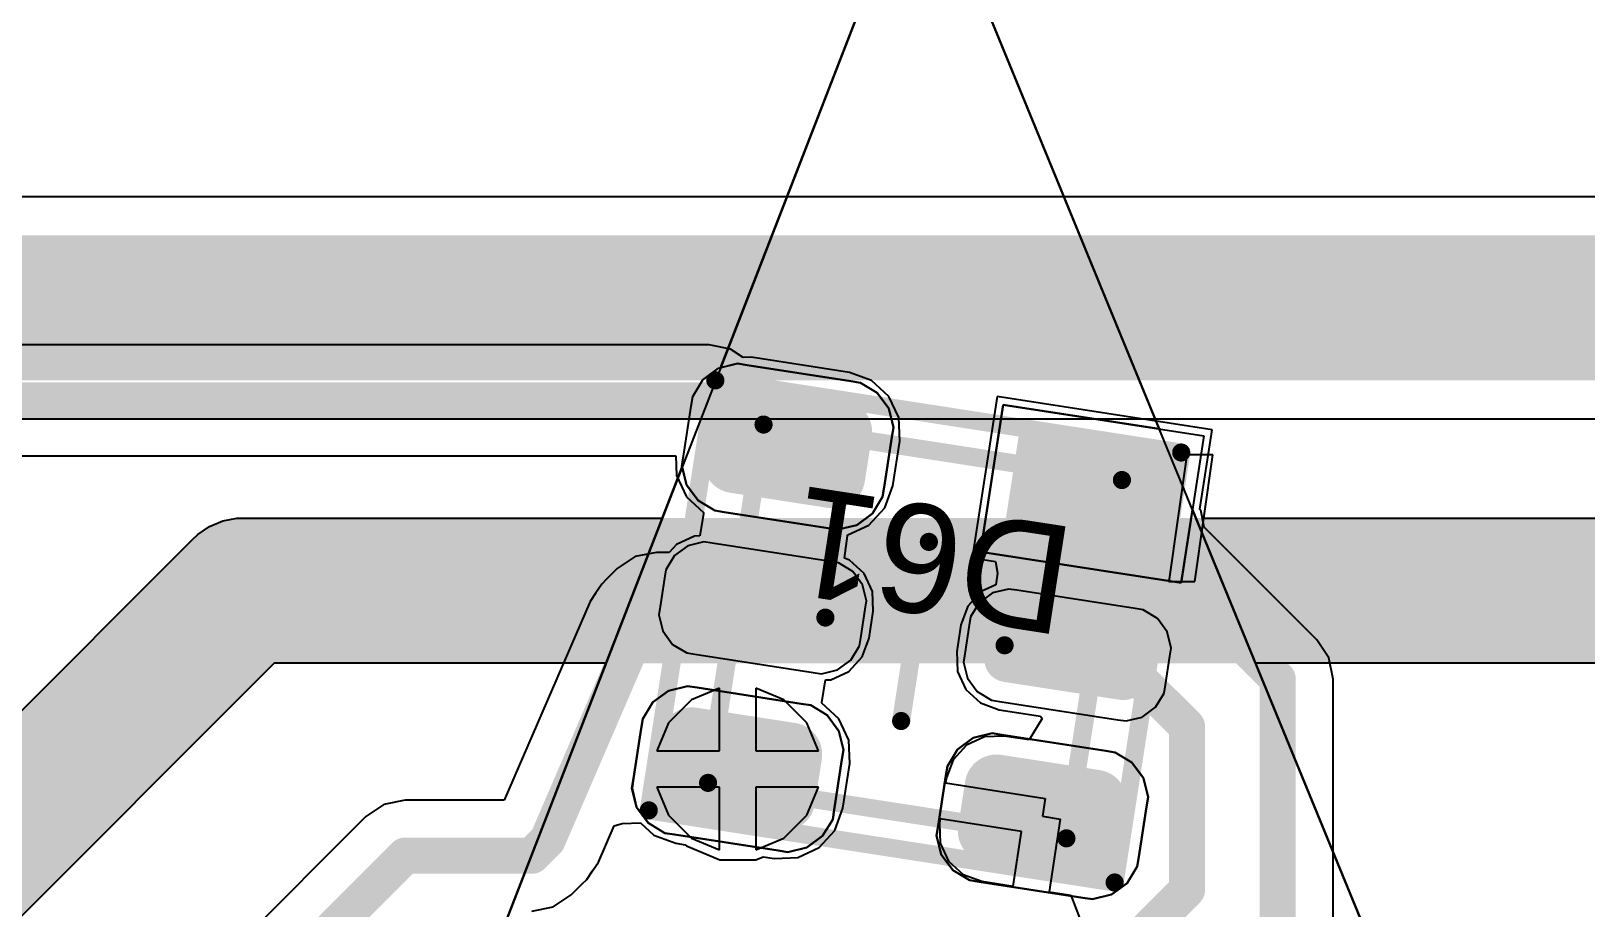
# Model space of a CAD drawing. Header units: inches. Extents: x -5 to 179, y -47 to 8.
# Drawn here: x 118.83 to 127.4, y -10 to -5.16 of the extents above; entities that cross this region are included whole.
import ezdxf

# ---------------------------------------------------------------- set-up
doc = ezdxf.new("R2010")
doc.units = ezdxf.units.IN
for name, color, linetype in [('Bottom Layer', 5, 'Continuous'), ('Mechanical 1', 6, 'Continuous'), ('Top 3D Body', 56, 'Continuous'), ('Top Courtyard', 56, 'Continuous'), ('Top Layer', 1, 'Continuous'), ('Top Overlay', 2, 'Continuous'), ('Top Paste', 8, 'Continuous'), ('Top Solder', 216, 'Continuous'), ('Via Holes', 16, 'Continuous')]:
    doc.layers.add(name, color=color, linetype=linetype)
doc.styles.add('Arial', font='', dxfattribs={"height": 0.2})
doc.styles.get('Arial').set_extended_font_data('Arial')

# ---------------------------------------------------------------- blocks, each defined once
blk = doc.blocks.new('APA_RGB_LED_2020_1035')
at = {"layer": 'Top Layer'}
h = blk.add_hatch(color=1, dxfattribs=at)
edge = h.paths.add_edge_path()
edge.add_arc((-1.125, 1.025), 0.125, 90, 180)
edge.add_line((-1.25, 1.025), (-1.25, 0.775))
edge.add_arc((-1.125, 0.775), 0.125, 180, 270)
edge.add_line((-1.125, 0.65), (-0.575, 0.65))
edge.add_arc((-0.575, 0.775), 0.125, 270, 360)
edge.add_line((-0.45, 0.775), (-0.45, 1.025))
edge.add_arc((-0.575, 1.025), 0.125, 0, 90)
edge.add_line((-0.575, 1.15), (-1.125, 1.15))
h = blk.add_hatch(color=1, dxfattribs=at)
edge = h.paths.add_edge_path()
edge.add_arc((0.575, 1.025), 0.125, 90, 180)
edge.add_line((0.45, 1.025), (0.45, 0.775))
edge.add_arc((0.575, 0.775), 0.125, 180, 270)
edge.add_line((0.575, 0.65), (1.125, 0.65))
edge.add_arc((1.125, 0.775), 0.125, 270, 360)
edge.add_line((1.25, 0.775), (1.25, 1.025))
edge.add_arc((1.125, 1.025), 0.125, 0, 90)
edge.add_line((1.125, 1.15), (0.575, 1.15))
h = blk.add_hatch(color=1, dxfattribs=at)
edge = h.paths.add_edge_path()
edge.add_arc((-1.175, 0.075), 0.075, 90, 180)
edge.add_line((-1.25, 0.075), (-1.25, -0.075))
edge.add_arc((-1.175, -0.075), 0.075, 180, 270)
edge.add_line((-1.175, -0.15), (-0.525, -0.15))
edge.add_arc((-0.525, -0.075), 0.075, 270, 360)
edge.add_line((-0.45, -0.075), (-0.45, 0.075))
edge.add_arc((-0.525, 0.075), 0.075, 0, 90)
edge.add_line((-0.525, 0.15), (-1.175, 0.15))
h = blk.add_hatch(color=1, dxfattribs=at)
edge = h.paths.add_edge_path()
edge.add_arc((0.525, 0.075), 0.075, 90, 180)
edge.add_line((0.45, 0.075), (0.45, -0.075))
edge.add_arc((0.525, -0.075), 0.075, 180, 270)
edge.add_line((0.525, -0.15), (1.175, -0.15))
edge.add_arc((1.175, -0.075), 0.075, 270, 360)
edge.add_line((1.25, -0.075), (1.25, 0.075))
edge.add_arc((1.175, 0.075), 0.075, 0, 90)
edge.add_line((1.175, 0.15), (0.525, 0.15))
blk.add_hatch(color=1, dxfattribs=at).paths.add_polyline_path([(-1.25, -0.65), (-0.45, -0.65), (-0.45, -1.15), (-1.25, -1.15)])
h = blk.add_hatch(color=1, dxfattribs=at)
edge = h.paths.add_edge_path()
edge.add_arc((0.575, -0.775), 0.125, 90, 180)
edge.add_line((0.45, -0.775), (0.45, -1.025))
edge.add_arc((0.575, -1.025), 0.125, 180, 270)
edge.add_line((0.575, -1.15), (1.125, -1.15))
edge.add_arc((1.125, -1.025), 0.125, 270, 360)
edge.add_line((1.25, -1.025), (1.25, -0.775))
edge.add_arc((1.125, -0.775), 0.125, 0, 90)
edge.add_line((1.125, -0.65), (0.575, -0.65))
at = {"layer": 'Top Paste'}
h = blk.add_hatch(color=8, dxfattribs=at)
edge = h.paths.add_edge_path()
edge.add_arc((-1.125, 1.025), 0.125, 90, 180)
edge.add_line((-1.25, 1.025), (-1.25, 0.775))
edge.add_arc((-1.125, 0.775), 0.125, 180, 270)
edge.add_line((-1.125, 0.65), (-0.575, 0.65))
edge.add_arc((-0.575, 0.775), 0.125, 270, 360)
edge.add_line((-0.45, 0.775), (-0.45, 1.025))
edge.add_arc((-0.575, 1.025), 0.125, 0, 90)
edge.add_line((-0.575, 1.15), (-1.125, 1.15))
h = blk.add_hatch(color=8, dxfattribs=at)
edge = h.paths.add_edge_path()
edge.add_arc((0.575, 1.025), 0.125, 90, 180)
edge.add_line((0.45, 1.025), (0.45, 0.775))
edge.add_arc((0.575, 0.775), 0.125, 180, 270)
edge.add_line((0.575, 0.65), (1.125, 0.65))
edge.add_arc((1.125, 0.775), 0.125, 270, 360)
edge.add_line((1.25, 0.775), (1.25, 1.025))
edge.add_arc((1.125, 1.025), 0.125, 0, 90)
edge.add_line((1.125, 1.15), (0.575, 1.15))
h = blk.add_hatch(color=8, dxfattribs=at)
edge = h.paths.add_edge_path()
edge.add_arc((-1.175, 0.075), 0.075, 90, 180)
edge.add_line((-1.25, 0.075), (-1.25, -0.075))
edge.add_arc((-1.175, -0.075), 0.075, 180, 270)
edge.add_line((-1.175, -0.15), (-0.525, -0.15))
edge.add_arc((-0.525, -0.075), 0.075, 270, 360)
edge.add_line((-0.45, -0.075), (-0.45, 0.075))
edge.add_arc((-0.525, 0.075), 0.075, 0, 90)
edge.add_line((-0.525, 0.15), (-1.175, 0.15))
h = blk.add_hatch(color=8, dxfattribs=at)
edge = h.paths.add_edge_path()
edge.add_arc((0.525, 0.075), 0.075, 90, 180)
edge.add_line((0.45, 0.075), (0.45, -0.075))
edge.add_arc((0.525, -0.075), 0.075, 180, 270)
edge.add_line((0.525, -0.15), (1.175, -0.15))
edge.add_arc((1.175, -0.075), 0.075, 270, 360)
edge.add_line((1.25, -0.075), (1.25, 0.075))
edge.add_arc((1.175, 0.075), 0.075, 0, 90)
edge.add_line((1.175, 0.15), (0.525, 0.15))
blk.add_hatch(color=8, dxfattribs=at).paths.add_polyline_path([(-1.25, -0.65), (-0.45, -0.65), (-0.45, -1.15), (-1.25, -1.15)])
h = blk.add_hatch(color=8, dxfattribs=at)
edge = h.paths.add_edge_path()
edge.add_arc((0.575, -0.775), 0.125, 90, 180)
edge.add_line((0.45, -0.775), (0.45, -1.025))
edge.add_arc((0.575, -1.025), 0.125, 180, 270)
edge.add_line((0.575, -1.15), (1.125, -1.15))
edge.add_arc((1.125, -1.025), 0.125, 270, 360)
edge.add_line((1.25, -1.025), (1.25, -0.775))
edge.add_arc((1.125, -0.775), 0.125, 0, 90)
edge.add_line((1.125, -0.65), (0.575, -0.65))
at = {"layer": 'Top Solder'}
h = blk.add_hatch(color=216, dxfattribs=at)
edge = h.paths.add_edge_path()
edge.add_arc((-1.125, 1.025), 0.175, 90, 180)
edge.add_line((-1.3, 1.025), (-1.3, 0.775))
edge.add_arc((-1.125, 0.775), 0.175, 180, 270)
edge.add_line((-1.125, 0.6), (-0.575, 0.6))
edge.add_arc((-0.575, 0.775), 0.175, 270, 360)
edge.add_line((-0.4, 0.775), (-0.4, 1.025))
edge.add_arc((-0.575, 1.025), 0.175, 0, 90)
edge.add_line((-0.575, 1.2), (-1.125, 1.2))
h = blk.add_hatch(color=216, dxfattribs=at)
edge = h.paths.add_edge_path()
edge.add_arc((0.575, 1.025), 0.175, 90, 180)
edge.add_line((0.4, 1.025), (0.4, 0.775))
edge.add_arc((0.575, 0.775), 0.175, 180, 270)
edge.add_line((0.575, 0.6), (1.125, 0.6))
edge.add_arc((1.125, 0.775), 0.175, 270, 360)
edge.add_line((1.3, 0.775), (1.3, 1.025))
edge.add_arc((1.125, 1.025), 0.175, 0, 90)
edge.add_line((1.125, 1.2), (0.575, 1.2))
h = blk.add_hatch(color=216, dxfattribs=at)
edge = h.paths.add_edge_path()
edge.add_arc((-1.175, 0.075), 0.125, 90, 180)
edge.add_line((-1.3, 0.075), (-1.3, -0.075))
edge.add_arc((-1.175, -0.075), 0.125, 180, 270)
edge.add_line((-1.175, -0.2), (-0.525, -0.2))
edge.add_arc((-0.525, -0.075), 0.125, 270, 360)
edge.add_line((-0.4, -0.075), (-0.4, 0.075))
edge.add_arc((-0.525, 0.075), 0.125, 0, 90)
edge.add_line((-0.525, 0.2), (-1.175, 0.2))
h = blk.add_hatch(color=216, dxfattribs=at)
edge = h.paths.add_edge_path()
edge.add_arc((0.525, 0.075), 0.125, 90, 180)
edge.add_line((0.4, 0.075), (0.4, -0.075))
edge.add_arc((0.525, -0.075), 0.125, 180, 270)
edge.add_line((0.525, -0.2), (1.175, -0.2))
edge.add_arc((1.175, -0.075), 0.125, 270, 360)
edge.add_line((1.3, -0.075), (1.3, 0.075))
edge.add_arc((1.175, 0.075), 0.125, 0, 90)
edge.add_line((1.175, 0.2), (0.525, 0.2))
blk.add_hatch(color=216, dxfattribs=at).paths.add_polyline_path([(-1.3, -0.6), (-0.4, -0.6), (-0.4, -1.2), (-1.3, -1.2)])
h = blk.add_hatch(color=216, dxfattribs=at)
edge = h.paths.add_edge_path()
edge.add_arc((0.575, -0.775), 0.175, 90, 180)
edge.add_line((0.4, -0.775), (0.4, -1.025))
edge.add_arc((0.575, -1.025), 0.175, 180, 270)
edge.add_line((0.575, -1.2), (1.125, -1.2))
edge.add_arc((1.125, -1.025), 0.175, 270, 360)
edge.add_line((1.3, -1.025), (1.3, -0.775))
edge.add_arc((1.125, -0.775), 0.175, 0, 90)
edge.add_line((1.125, -0.6), (0.575, -0.6))
at = {"layer": 'Top 3D Body'}
for points in [[(1, 1, 0.1, 0.1, 0), (-1, 1, 0.1, 0.1, 0)], [(-1, 1, 0.1, 0.1, 0), (-1, -1, 0.1, 0.1, 0)], [(1, 1, 0.1, 0.1, 0), (1, -1, 0.1, 0.1, 0)], [(1, -1, 0.1, 0.1, 0), (-1, -1, 0.1, 0.1, 0)]]:
    blk.add_lwpolyline(points, format="xyseb", dxfattribs=at)
for points in [[(-1.025, 1, 0.05, 0.05, 1), (-0.975, 1, 0.05, 0.05, 1)], [(-1.025, 1, 0.05, 0.05, 1), (-0.975, 1, 0.05, 0.05, 1)], [(0.975, 1, 0.05, 0.05, 1), (1.025, 1, 0.05, 0.05, 1)], [(0.975, 1, 0.05, 0.05, 1), (1.025, 1, 0.05, 0.05, 1)], [(-1.025, -1, 0.05, 0.05, 1), (-0.975, -1, 0.05, 0.05, 1)], [(-1.025, -1, 0.05, 0.05, 1), (-0.975, -1, 0.05, 0.05, 1)], [(0.975, -1, 0.05, 0.05, 1), (1.025, -1, 0.05, 0.05, 1)], [(0.975, -1, 0.05, 0.05, 1), (1.025, -1, 0.05, 0.05, 1)]]:
    blk.add_lwpolyline(points, format="xyseb", close=True, dxfattribs=at)
at = {"layer": 'Top Courtyard'}
for points in [[(-1.3, 1.2, 0.1, 0.1, 0), (-1.3, -1.2, 0.1, 0.1, 0)], [(1.3, 1.2, 0.1, 0.1, 0), (-1.3, 1.2, 0.1, 0.1, 0)], [(1.3, 1.2, 0.1, 0.1, 0), (1.3, -1.2, 0.1, 0.1, 0)], [(0, 0.5, 0.1, 0.1, 0), (0, -0.5, 0.1, 0.1, 0)], [(0.5, 0, 0.1, 0.1, 0), (-0.5, 0, 0.1, 0.1, 0)], [(1.3, -1.2, 0.1, 0.1, 0), (-1.3, -1.2, 0.1, 0.1, 0)]]:
    blk.add_lwpolyline(points, format="xyseb", dxfattribs=at)
for points in [[(-1.325, 1.2, 0.05, 0.05, 1), (-1.275, 1.2, 0.05, 0.05, 1)], [(-1.325, 1.2, 0.05, 0.05, 1), (-1.275, 1.2, 0.05, 0.05, 1)], [(1.275, 1.2, 0.05, 0.05, 1), (1.325, 1.2, 0.05, 0.05, 1)], [(1.275, 1.2, 0.05, 0.05, 1), (1.325, 1.2, 0.05, 0.05, 1)], [(-0.025, 0.5, 0.05, 0.05, 1), (0.025, 0.5, 0.05, 0.05, 1)], [(-0.525, 0, 0.05, 0.05, 1), (-0.475, 0, 0.05, 0.05, 1)], [(0.475, 0, 0.05, 0.05, 1), (0.525, 0, 0.05, 0.05, 1)], [(-0.025, -0.5, 0.05, 0.05, 1), (0.025, -0.5, 0.05, 0.05, 1)], [(-1.325, -1.2, 0.05, 0.05, 1), (-1.275, -1.2, 0.05, 0.05, 1)], [(-1.325, -1.2, 0.05, 0.05, 1), (-1.275, -1.2, 0.05, 0.05, 1)], [(1.275, -1.2, 0.05, 0.05, 1), (1.325, -1.2, 0.05, 0.05, 1)], [(1.275, -1.2, 0.05, 0.05, 1), (1.325, -1.2, 0.05, 0.05, 1)]]:
    blk.add_lwpolyline(points, format="xyseb", close=True, dxfattribs=at)
at = {"layer": 'Top Overlay'}
for p, q in [((-1.2929, 1.2689), (-1.1937, 1.31)), ((-1.1937, 1.31), (-1.14, 1.31)), ((-1.14, 1.31), (-1.14, 1.31)), ((-1.14, 1.31), (-0.56, 1.31)), ((-0.56, 1.31), (-0.5063, 1.31)), ((-0.5063, 1.31), (-0.4071, 1.2689)), ((0.4071, 1.2689), (0.5063, 1.31)), ((0.5063, 1.31), (0.56, 1.31)), ((0.56, 1.31), (0.56, 1.31)), ((0.56, 1.31), (1.14, 1.31)), ((1.14, 1.31), (1.1937, 1.31)), ((1.1937, 1.31), (1.2929, 1.2689)), ((-1.3689, 1.1929), (-1.2929, 1.2689)), ((-0.4071, 1.2689), (-0.3311, 1.1929)), ((0.3311, 1.1929), (0.4071, 1.2689)), ((1.2929, 1.2689), (1.3689, 1.1929)), ((-1.41, 1.0937), (-1.3689, 1.1929)), ((-0.3311, 1.1929), (-0.29, 1.0937)), ((0.29, 1.0937), (0.3311, 1.1929)), ((1.3689, 1.1929), (1.41, 1.0937)), ((-1.41, 1.04), (-1.41, 1.0937)), ((-1.41, 0.76), (-1.41, 1.04)), ((-0.29, 1.0937), (-0.29, 1.04)), ((-0.29, 1.04), (-0.29, 1.04)), ((-0.29, 1.04), (-0.29, 0.76)), ((0.29, 1.04), (0.29, 1.0937)), ((0.29, 0.76), (0.29, 1.04)), ((1.41, 1.0937), (1.41, 1.04)), ((1.41, 1.04), (1.41, 1.04)), ((1.41, 1.04), (1.41, 0.76)), ((-1.41, 0.76), (-1.41, 0.76)), ((-1.41, 0.7063), (-1.41, 0.76)), ((-1.3689, 0.6071), (-1.41, 0.7063)), ((-0.29, 0.7063), (-0.3311, 0.6071)), ((-0.29, 0.76), (-0.29, 0.7063)), ((0.29, 0.76), (0.29, 0.76)), ((0.29, 0.7063), (0.29, 0.76)), ((0.3311, 0.6071), (0.29, 0.7063)), ((1.41, 0.7063), (1.3689, 0.6071)), ((1.41, 0.76), (1.41, 0.7063)), ((-1.2929, 0.5311), (-1.3689, 0.6071)), ((-0.3311, 0.6071), (-0.4071, 0.5311)), ((0.4071, 0.5311), (0.3311, 0.6071)), ((1.3689, 0.6071), (1.2929, 0.5311)), ((-1.1937, 0.49), (-1.2929, 0.5311)), ((-0.4071, 0.5311), (-0.5063, 0.49)), ((0.5063, 0.49), (0.4071, 0.5311)), ((1.2929, 0.5311), (1.1937, 0.49)), ((-1.14, 0.49), (-1.1937, 0.49)), ((-0.56, 0.49), (-1.14, 0.49)), ((-0.5063, 0.49), (-0.56, 0.49)), ((-0.56, 0.49), (-0.56, 0.49)), ((0.56, 0.49), (0.5063, 0.49)), ((1.14, 0.49), (0.56, 0.49)), ((1.1937, 0.49), (1.14, 0.49)), ((1.14, 0.49), (1.14, 0.49)), ((-1.3103, 0.275), (-1.375, 0.2103)), ((-1.2258, 0.31), (-1.3103, 0.275)), ((-1.18, 0.31), (-1.2258, 0.31)), ((-0.52, 0.31), (-1.18, 0.31)), ((-0.4742, 0.31), (-0.52, 0.31)), ((-0.52, 0.31), (-0.52, 0.31)), ((-0.3897, 0.275), (-0.4742, 0.31)), ((-0.325, 0.2103), (-0.3897, 0.275)), ((0.3897, 0.275), (0.325, 0.2103)), ((0.4743, 0.31), (0.3897, 0.275)), ((0.52, 0.31), (0.4743, 0.31)), ((1.18, 0.31), (0.52, 0.31)), ((1.2258, 0.31), (1.18, 0.31)), ((1.18, 0.31), (1.18, 0.31)), ((1.3103, 0.275), (1.2258, 0.31)), ((1.375, 0.2103), (1.3103, 0.275)), ((-1.375, 0.2103), (-1.41, 0.1258)), ((-0.29, 0.1258), (-0.325, 0.2103)), ((0.325, 0.2103), (0.29, 0.1258)), ((1.41, 0.1258), (1.375, 0.2103)), ((-1.41, 0.1258), (-1.41, 0.08)), ((-0.29, 0.08), (-0.29, 0.1258)), ((0.29, 0.1258), (0.29, 0.08)), ((1.41, 0.08), (1.41, 0.1258)), ((-1.41, 0.08), (-1.41, -0.08)), ((-1.41, 0.08), (-1.41, 0.08)), ((-0.29, -0.08), (-0.29, 0.08)), ((0.29, 0.08), (0.29, -0.08)), ((0.29, 0.08), (0.29, 0.08)), ((1.41, -0.08), (1.41, 0.08)), ((-1.41, -0.08), (-1.41, -0.1257)), ((-0.29, -0.1257), (-0.29, -0.08)), ((-0.29, -0.08), (-0.29, -0.08)), ((0.29, -0.08), (0.29, -0.1257)), ((1.41, -0.1257), (1.41, -0.08)), ((1.41, -0.08), (1.41, -0.08)), ((-1.41, -0.1257), (-1.375, -0.2103)), ((-0.325, -0.2103), (-0.29, -0.1257)), ((0.29, -0.1257), (0.325, -0.2103)), ((1.375, -0.2103), (1.41, -0.1257)), ((-1.375, -0.2103), (-1.3103, -0.275)), ((-0.3897, -0.275), (-0.325, -0.2103)), ((0.325, -0.2103), (0.3897, -0.275)), ((1.3103, -0.275), (1.375, -0.2103)), ((-1.3103, -0.275), (-1.2258, -0.31)), ((-1.2258, -0.31), (-1.18, -0.31)), ((-1.18, -0.31), (-1.18, -0.31)), ((-1.18, -0.31), (-0.52, -0.31)), ((-0.52, -0.31), (-0.4743, -0.31)), ((-0.4743, -0.31), (-0.3897, -0.275)), ((0.3897, -0.275), (0.4743, -0.31)), ((0.4743, -0.31), (0.52, -0.31)), ((0.52, -0.31), (0.52, -0.31)), ((0.52, -0.31), (1.18, -0.31)), ((1.18, -0.31), (1.2258, -0.31)), ((1.2258, -0.31), (1.3103, -0.275)), ((-1.41, -1.31), (-1.41, -0.49)), ((-1.41, -0.49), (-0.29, -0.49)), ((-0.29, -0.49), (-0.29, -1.31)), ((0.4071, -0.5311), (0.5063, -0.49)), ((0.5063, -0.49), (0.56, -0.49)), ((0.56, -0.49), (0.56, -0.49)), ((0.56, -0.49), (1.14, -0.49)), ((1.14, -0.49), (1.1937, -0.49)), ((1.1937, -0.49), (1.2929, -0.5311)), ((0.3311, -0.6071), (0.4071, -0.5311)), ((1.2929, -0.5311), (1.3689, -0.6071)), ((0.29, -0.7063), (0.3311, -0.6071)), ((1.3689, -0.6071), (1.41, -0.7063)), ((0.29, -0.76), (0.29, -0.7063)), ((0.29, -1.04), (0.29, -0.76)), ((1.41, -0.7063), (1.41, -0.76)), ((1.41, -0.76), (1.41, -0.76)), ((1.41, -0.76), (1.41, -1.04)), ((0.29, -1.04), (0.29, -1.04)), ((0.29, -1.0937), (0.29, -1.04)), ((0.3311, -1.1929), (0.29, -1.0937)), ((1.41, -1.0937), (1.3689, -1.1929)), ((1.41, -1.04), (1.41, -1.0937)), ((0.4071, -1.2689), (0.3311, -1.1929)), ((1.3689, -1.1929), (1.2929, -1.2689)), ((0.5063, -1.31), (0.4071, -1.2689)), ((1.2929, -1.2689), (1.1937, -1.31)), ((-0.29, -1.31), (-1.41, -1.31)), ((0.56, -1.31), (0.5063, -1.31)), ((1.14, -1.31), (0.56, -1.31)), ((1.1937, -1.31), (1.14, -1.31)), ((1.14, -1.31), (1.14, -1.31))]:
    blk.add_line(p, q, dxfattribs=at)
at = {"layer": 'Top Courtyard', "style": 'Arial'}
blk.add_text('D61', height=0.6, dxfattribs=at).set_placement((-0.8, -0.7))

msp = doc.modelspace()

# ---------------------------------------------------------------- hatches: boundary and pattern name
at = {"layer": 'Bottom Layer'}
h = msp.add_hatch(color=5, dxfattribs=at)
edge = h.paths.add_edge_path()
edge.add_arc((122.7223, -9.2344), 0.3, 0, 360)
at = {"layer": 'Top Layer'}
h = msp.add_hatch(color=1, dxfattribs=at)
edge = h.paths.add_edge_path()
edge.add_arc((122.7223, -9.2344), 0.3, 0, 360)
at = {"layer": 'Via Holes'}
h = msp.add_hatch(color=7, dxfattribs=at)
edge = h.paths.add_edge_path()
edge.add_arc((122.7223, -9.2344), 0.15, 0, 360)

# ---------------------------------------------------------------- linework, layer by layer
at = {"layer": 'Bottom Layer'}
for p, q in [((129.89, -6.0782), (118.205, -6.0782)), ((118.205, -7.3018), (129.6366, -7.3018)), ((122.6223, -8.7887), (122.4674, -8.8529)), ((122.6223, -9.1344), (122.6223, -8.7887)), ((122.9772, -8.8529), (122.8223, -8.7887)), ((122.8223, -8.7887), (122.8223, -9.1344)), ((122.4674, -8.8529), (122.3408, -8.9795)), ((123.1038, -8.9795), (122.9772, -8.8529)), ((122.3408, -8.9795), (122.2767, -9.1344)), ((123.168, -9.1344), (123.1038, -8.9795)), ((122.2767, -9.1344), (122.6223, -9.1344)), ((122.8223, -9.1344), (123.168, -9.1344)), ((122.6223, -9.3344), (122.2767, -9.3344)), ((122.2767, -9.3344), (122.3408, -9.4893)), ((122.6223, -9.68), (122.6223, -9.3344)), ((123.168, -9.3344), (122.8223, -9.3344)), ((122.8223, -9.3344), (122.8223, -9.68)), ((123.1038, -9.4893), (123.168, -9.3344)), ((122.3408, -9.4893), (122.4674, -9.6159)), ((122.9772, -9.6159), (123.1038, -9.4893)), ((122.4674, -9.6159), (122.6223, -9.68)), ((122.8223, -9.68), (122.9772, -9.6159))]:
    msp.add_line(p, q, dxfattribs=at)
msp.add_lwpolyline([(117.605, -6.69, 0.8, 0.8, 0), (129.89, -6.69, 0.8, 0.8, 0)], format="xyseb", dxfattribs=at)
at = {"layer": 'Mechanical 1'}
for points in [[(111.25, -17, 0.8, 0.8, 0), (120, -8.25, 0.8, 0.8, 0)], [(120, -8.25, 0.8, 0.8, 0), (160.95, -8.25, 0.8, 0.8, 0)]]:
    msp.add_lwpolyline(points, format="xyseb", dxfattribs=at)
msp.add_lwpolyline([(119.8, -8.25, 0.4, 0.4, 1), (120.2, -8.25, 0.4, 0.4, 1)], format="xyseb", close=True, dxfattribs=at)
msp.add_lwpolyline([(119.8, -8.25, 0.4, 0.4, 1), (120.2, -8.25, 0.4, 0.4, 1)], format="xyseb", close=True, dxfattribs=at)
at = {"layer": 'Top Layer'}
for p, q in [((122.5651, -6.8941), (118.4, -6.8941)), ((122.6821, -6.9174), (122.5651, -6.8941)), ((122.5651, -6.8941), (122.5651, -6.8941)), ((122.7524, -6.9643), (122.6821, -6.9174)), ((122.7957, -6.9625), (122.7524, -6.9643)), ((123.3393, -7.0466), (122.7957, -6.9625)), ((123.4607, -7.091), (123.3393, -7.0466)), ((123.556, -7.1784), (123.4607, -7.091)), ((123.6105, -7.2956), (123.556, -7.1784)), ((124.1536, -7.1791), (124.0159, -8.0685)), ((125.3395, -7.3627), (124.1536, -7.1791)), ((123.616, -7.4248), (123.6105, -7.2956)), ((125.2717, -7.8005), (125.3395, -7.3627)), ((123.5778, -7.6719), (123.616, -7.4248)), ((118.5267, -7.5059), (122.3802, -7.5059)), ((122.3802, -7.5059), (122.3849, -7.6155)), ((122.3849, -7.6155), (122.4394, -7.7327)), ((123.5335, -7.7933), (123.5778, -7.6719)), ((122.4394, -7.7327), (122.5339, -7.8195)), ((123.446, -7.8886), (123.5335, -7.7933)), ((125.2759, -7.8068), (125.2717, -7.8005)), ((122.534, -7.8237), (122.5131, -7.9475)), ((122.5339, -7.8195), (122.534, -7.8237)), ((123.3297, -7.9427), (123.446, -7.8886)), ((125.2944, -7.8998), (125.2759, -7.8068)), ((122.4839, -7.9487), (122.3847, -7.9949)), ((122.5131, -7.9475), (122.4839, -7.9487)), ((123.3109, -8.071), (123.3283, -7.9467)), ((123.3283, -7.9467), (123.3297, -7.9427)), ((125.9163, -8.5217), (125.2944, -7.8998)), ((122.2744, -8.0391), (122.1573, -8.0624)), ((122.3441, -8.0391), (122.2744, -8.0391)), ((122.2744, -8.0391), (122.2744, -8.0391)), ((122.3847, -7.9949), (122.3441, -8.0391)), ((122.0581, -8.1287), (121.9995, -8.1873)), ((122.1573, -8.0624), (122.0581, -8.1287)), ((123.3383, -8.081), (123.3109, -8.071)), ((123.4189, -8.155), (123.3383, -8.081)), ((124.0159, -8.0685), (124.1444, -8.0884)), ((124.1444, -8.0884), (124.1548, -8.1528)), ((121.9724, -8.2143), (121.9405, -8.2621)), ((121.9995, -8.1873), (121.9724, -8.2143)), ((121.9995, -8.1873), (121.9995, -8.1873)), ((123.4651, -8.2542), (123.4189, -8.155)), ((124.1459, -8.2172), (124.0647, -8.2549)), ((124.1548, -8.1528), (124.1459, -8.2172)), ((121.9078, -8.3095), (121.4349, -9.4059)), ((121.9405, -8.2621), (121.9078, -8.3095)), ((123.4697, -8.3635), (123.4651, -8.2542)), ((124.0647, -8.2549), (123.9907, -8.3355)), ((123.4468, -8.5117), (123.4697, -8.3635)), ((123.9907, -8.3355), (123.9532, -8.4383)), ((123.9532, -8.4383), (123.9303, -8.5865)), ((123.4093, -8.6145), (123.4468, -8.5117)), ((125.9826, -8.6209), (125.9163, -8.5217)), ((125.9163, -8.5217), (125.9163, -8.5217)), ((123.3353, -8.6951), (123.4093, -8.6145)), ((123.9303, -8.5865), (123.9349, -8.6958)), ((126.0059, -8.738), (125.9826, -8.6209)), ((123.186, -8.8662), (123.2069, -8.7425)), ((123.2069, -8.7425), (123.2361, -8.7412)), ((123.2361, -8.7412), (123.3353, -8.6951)), ((123.9349, -8.6958), (123.9811, -8.795)), ((126.0059, -10.1), (126.0059, -8.738)), ((126.0059, -8.738), (126.0059, -8.738)), ((123.9811, -8.795), (124.0617, -8.869)), ((123.1861, -8.8705), (123.186, -8.8662)), ((123.2806, -8.9572), (123.1861, -8.8705)), ((124.0617, -8.869), (124.1645, -8.9065)), ((124.1645, -8.9065), (124.3921, -8.9418)), ((123.3351, -9.0744), (123.2806, -8.9572)), ((124.4018, -8.9556), (124.3288, -9.0728)), ((124.3921, -8.9418), (124.4018, -8.9556)), ((123.3407, -9.2036), (123.3351, -9.0744)), ((124.0833, -9.0564), (123.9841, -9.1026)), ((124.1926, -9.0518), (124.0833, -9.0564)), ((124.3288, -9.0728), (124.1926, -9.0518)), ((123.9841, -9.1026), (123.9101, -9.1832)), ((123.3024, -9.4507), (123.3407, -9.2036)), ((123.9101, -9.1832), (123.8726, -9.2859)), ((123.8726, -9.2859), (123.8688, -9.3106)), ((123.8688, -9.3106), (124.4176, -9.3956)), ((120.7711, -9.4292), (120.6719, -9.4955)), ((120.8882, -9.4059), (120.7711, -9.4292)), ((121.4349, -9.4059), (120.8882, -9.4059)), ((120.8882, -9.4059), (120.8882, -9.4059)), ((124.4176, -9.3956), (124.4023, -9.4944)), ((120.6719, -9.4955), (112.1483, -18.0191)), ((123.2581, -9.5721), (123.3024, -9.4507)), ((123.8382, -9.5083), (123.8343, -9.533)), ((124.2882, -9.578), (123.8382, -9.5083)), ((124.4023, -9.4944), (124.5011, -9.5097)), ((124.5011, -9.5097), (124.4391, -9.9104)), ((121.9539, -9.7473), (122.0404, -9.5468)), ((122.0404, -9.5468), (122.0858, -9.5339)), ((122.0858, -9.5339), (122.1854, -9.5312)), ((122.1854, -9.5312), (122.2593, -9.599)), ((122.2593, -9.599), (122.3807, -9.6433)), ((123.1707, -9.6674), (123.2581, -9.5721)), ((123.8343, -9.533), (123.839, -9.6423)), ((124.2415, -9.8798), (124.2882, -9.578)), ((122.3807, -9.6433), (122.4321, -9.6512)), ((122.4321, -9.6512), (122.4391, -9.6582)), ((122.4391, -9.6582), (122.6229, -9.7344)), ((123.0534, -9.7219), (123.1707, -9.6674)), ((123.839, -9.6423), (123.8852, -9.7415)), ((121.9213, -9.7946), (121.9539, -9.7473)), ((122.6229, -9.7344), (122.8218, -9.7344)), ((122.8218, -9.7344), (122.8618, -9.7178)), ((122.8618, -9.7178), (122.9243, -9.7274)), ((122.9243, -9.7274), (123.0534, -9.7219)), ((123.8852, -9.7415), (123.9658, -9.8155)), ((121.8623, -9.8695), (121.8894, -9.8425)), ((121.8894, -9.8425), (121.9213, -9.7946)), ((123.9658, -9.8155), (124.0685, -9.853)), ((124.0685, -9.853), (124.2415, -9.8798)), ((121.7045, -9.9944), (121.8037, -9.9281)), ((121.8037, -9.9281), (121.8623, -9.8695)), ((121.8623, -9.8695), (121.8623, -9.8695)), ((124.4391, -9.9104), (124.5589, -9.9289)), ((124.5589, -9.9289), (124.6074, -10.0552)), ((121.5874, -10.0177), (121.7045, -9.9944))]:
    msp.add_line(p, q, dxfattribs=at)
for points in [[(118.4, -7.2, 0.2, 0.2, 0), (122.5651, -7.2, 0.2, 0.2, 0)], [(122.5651, -7.2, 0.2, 0.2, 0), (122.8206, -7.4556, 0.2, 0.2, 0)], [(122.8206, -7.4556, 0.2, 0.2, 0), (122.9977, -7.4556, 0.2, 0.2, 0)], [(124.6777, -7.7156, 0.2, 0.2, 0), (124.7851, -7.7156, 0.2, 0.2, 0)], [(124.7851, -7.7156, 0.2, 0.2, 0), (124.9933, -7.9239, 0.2, 0.2, 0)], [(124.9933, -8.0313, 0.2, 0.2, 0), (124.9933, -7.9239, 0.2, 0.2, 0)], [(124.9933, -8.0313, 0.2, 0.2, 0), (125.7, -8.738, 0.2, 0.2, 0)], [(122.1887, -8.4306, 0.2, 0.2, 0), (122.2158, -8.4035, 0.2, 0.2, 0)], [(122.2158, -8.4035, 0.2, 0.2, 0), (122.2744, -8.345, 0.2, 0.2, 0)], [(122.2744, -8.345, 0.2, 0.2, 0), (122.86, -8.345, 0.2, 0.2, 0)], [(121.6731, -9.6262, 0.2, 0.2, 0), (122.1887, -8.4306, 0.2, 0.2, 0)], [(124.54, -8.605, 0.2, 0.2, 0), (124.6305, -8.6956, 0.2, 0.2, 0)], [(124.6305, -8.6956, 0.2, 0.2, 0), (124.8956, -8.6956, 0.2, 0.2, 0)], [(124.8956, -8.6956, 0.2, 0.2, 0), (125.2, -9, 0.2, 0.2, 0)], [(125.7, -10.1, 0.2, 0.2, 0), (125.7, -8.738, 0.2, 0.2, 0)], [(125.2, -9.9, 0.2, 0.2, 0), (125.2, -9, 0.2, 0.2, 0)], [(121.5874, -9.7118, 0.2, 0.2, 0), (121.646, -9.6532, 0.2, 0.2, 0)], [(121.646, -9.6532, 0.2, 0.2, 0), (121.6731, -9.6262, 0.2, 0.2, 0)], [(112.275, -18.325, 0.2, 0.2, 0), (120.8882, -9.7118, 0.2, 0.2, 0)], [(120.8882, -9.7118, 0.2, 0.2, 0), (121.5874, -9.7118, 0.2, 0.2, 0)], [(124.5, -10.6, 0.2, 0.2, 0), (125.2, -9.9, 0.2, 0.2, 0)]]:
    msp.add_lwpolyline(points, format="xyseb", dxfattribs=at)
for points in [[(122.5151, -7.2, 0.1, 0.1, 1), (122.6151, -7.2, 0.1, 0.1, 1)], [(122.5151, -7.2, 0.1, 0.1, 1), (122.6151, -7.2, 0.1, 0.1, 1)], [(122.7706, -7.4556, 0.1, 0.1, 1), (122.8706, -7.4556, 0.1, 0.1, 1)], [(122.7706, -7.4556, 0.1, 0.1, 1), (122.8706, -7.4556, 0.1, 0.1, 1)], [(122.9477, -7.4556, 0.1, 0.1, 1), (123.0477, -7.4556, 0.1, 0.1, 1)], [(124.6277, -7.7156, 0.1, 0.1, 1), (124.7277, -7.7156, 0.1, 0.1, 1)], [(124.7351, -7.7156, 0.1, 0.1, 1), (124.8351, -7.7156, 0.1, 0.1, 1)], [(124.7351, -7.7156, 0.1, 0.1, 1), (124.8351, -7.7156, 0.1, 0.1, 1)], [(124.9433, -7.9239, 0.1, 0.1, 1), (125.0433, -7.9239, 0.1, 0.1, 1)], [(124.9433, -7.9239, 0.1, 0.1, 1), (125.0433, -7.9239, 0.1, 0.1, 1)], [(124.9433, -8.0313, 0.1, 0.1, 1), (125.0433, -8.0313, 0.1, 0.1, 1)], [(124.9433, -8.0313, 0.1, 0.1, 1), (125.0433, -8.0313, 0.1, 0.1, 1)], [(122.1658, -8.4035, 0.1, 0.1, 1), (122.2658, -8.4035, 0.1, 0.1, 1)], [(122.1658, -8.4035, 0.1, 0.1, 1), (122.2658, -8.4035, 0.1, 0.1, 1)], [(122.2244, -8.345, 0.1, 0.1, 1), (122.3244, -8.345, 0.1, 0.1, 1)], [(122.2244, -8.345, 0.1, 0.1, 1), (122.3244, -8.345, 0.1, 0.1, 1)], [(122.81, -8.345, 0.1, 0.1, 1), (122.91, -8.345, 0.1, 0.1, 1)], [(122.1387, -8.4306, 0.1, 0.1, 1), (122.2387, -8.4306, 0.1, 0.1, 1)], [(122.1387, -8.4306, 0.1, 0.1, 1), (122.2387, -8.4306, 0.1, 0.1, 1)], [(124.49, -8.605, 0.1, 0.1, 1), (124.59, -8.605, 0.1, 0.1, 1)], [(124.5805, -8.6956, 0.1, 0.1, 1), (124.6805, -8.6956, 0.1, 0.1, 1)], [(124.5805, -8.6956, 0.1, 0.1, 1), (124.6805, -8.6956, 0.1, 0.1, 1)], [(124.8456, -8.6956, 0.1, 0.1, 1), (124.9456, -8.6956, 0.1, 0.1, 1)], [(124.8456, -8.6956, 0.1, 0.1, 1), (124.9456, -8.6956, 0.1, 0.1, 1)], [(125.65, -8.738, 0.1, 0.1, 1), (125.75, -8.738, 0.1, 0.1, 1)], [(125.65, -8.738, 0.1, 0.1, 1), (125.75, -8.738, 0.1, 0.1, 1)], [(125.15, -9, 0.1, 0.1, 1), (125.25, -9, 0.1, 0.1, 1)], [(125.15, -9, 0.1, 0.1, 1), (125.25, -9, 0.1, 0.1, 1)], [(121.596, -9.6532, 0.1, 0.1, 1), (121.696, -9.6532, 0.1, 0.1, 1)], [(121.596, -9.6532, 0.1, 0.1, 1), (121.696, -9.6532, 0.1, 0.1, 1)], [(121.6231, -9.6262, 0.1, 0.1, 1), (121.7231, -9.6262, 0.1, 0.1, 1)], [(121.6231, -9.6262, 0.1, 0.1, 1), (121.7231, -9.6262, 0.1, 0.1, 1)], [(120.8382, -9.7118, 0.1, 0.1, 1), (120.9382, -9.7118, 0.1, 0.1, 1)], [(120.8382, -9.7118, 0.1, 0.1, 1), (120.9382, -9.7118, 0.1, 0.1, 1)], [(121.5374, -9.7118, 0.1, 0.1, 1), (121.6374, -9.7118, 0.1, 0.1, 1)], [(121.5374, -9.7118, 0.1, 0.1, 1), (121.6374, -9.7118, 0.1, 0.1, 1)], [(125.15, -9.9, 0.1, 0.1, 1), (125.25, -9.9, 0.1, 0.1, 1)], [(125.15, -9.9, 0.1, 0.1, 1), (125.25, -9.9, 0.1, 0.1, 1)]]:
    msp.add_lwpolyline(points, format="xyseb", close=True, dxfattribs=at)
at = {"layer": 'Top Overlay'}
for p, q in [((122.6278, -7.0205), (123.7352, -4.1642)), ((123.7352, -4.1642), (125.0474, -7.358)), ((122.7208, -6.9978), (122.6278, -7.0205)), ((122.7738, -7.006), (122.7208, -6.9978)), ((123.347, -7.0948), (122.7738, -7.006)), ((122.7738, -7.006), (122.7738, -7.006)), ((123.4001, -7.103), (123.347, -7.0948)), ((123.4919, -7.1588), (123.4001, -7.103)), ((123.5553, -7.2454), (123.4919, -7.1588)), ((123.5807, -7.3498), (123.5553, -7.2454)), ((124.187, -7.2248), (124.0615, -8.0351)), ((125.0474, -7.358), (124.187, -7.2248)), ((123.5725, -7.4029), (123.5807, -7.3498)), ((123.5297, -7.6796), (123.5725, -7.4029)), ((123.5725, -7.4029), (123.5725, -7.4029)), ((121.0786, -11.0161), (122.416, -7.5667)), ((122.416, -7.5667), (122.4401, -7.6657)), ((122.4401, -7.6657), (122.5035, -7.7523)), ((123.5215, -7.7327), (123.5297, -7.6796)), ((122.5035, -7.7523), (122.5953, -7.8081)), ((123.4657, -7.8244), (123.5215, -7.7327)), ((122.5953, -7.8081), (122.6484, -7.8164)), ((122.6484, -7.8164), (123.2216, -7.9051)), ((123.2746, -7.9133), (123.379, -7.8879)), ((123.379, -7.8879), (123.4657, -7.8244)), ((125.1684, -8.2065), (125.2307, -7.8041)), ((125.2307, -7.8041), (126.9105, -11.8927)), ((123.2216, -7.9051), (123.2746, -7.9133)), ((122.3734, -8.0568), (122.3258, -8.135)), ((122.4472, -8.0028), (122.3734, -8.0568)), ((122.5361, -7.9811), (122.4472, -8.0028)), ((122.5813, -7.9881), (122.5361, -7.9811)), ((123.2335, -8.0891), (122.5813, -7.9881)), ((124.0615, -8.0351), (125.1684, -8.2065)), ((122.3258, -8.135), (122.3188, -8.1802)), ((123.2788, -8.0961), (123.2335, -8.0891)), ((123.3569, -8.1436), (123.2788, -8.0961)), ((123.411, -8.2175), (123.3569, -8.1436)), ((122.3188, -8.1802), (122.2944, -8.3383)), ((122.3188, -8.1802), (122.3188, -8.1802)), ((123.4326, -8.3064), (123.411, -8.2175)), ((123.4257, -8.3516), (123.4326, -8.3064)), ((124.0534, -8.3169), (124.0058, -8.3951)), ((124.1272, -8.2629), (124.0534, -8.3169)), ((124.2161, -8.2412), (124.1272, -8.2629)), ((124.2613, -8.2482), (124.2161, -8.2412)), ((124.9135, -8.3492), (124.2613, -8.2482)), ((122.2944, -8.3383), (122.2874, -8.3836)), ((122.2874, -8.3836), (122.309, -8.4725)), ((123.4012, -8.5097), (123.4257, -8.3516)), ((124.0058, -8.3951), (123.9988, -8.4403)), ((124.9587, -8.3562), (124.9135, -8.3492)), ((125.0369, -8.4037), (124.9587, -8.3562)), ((122.309, -8.4725), (122.3631, -8.5463)), ((123.9988, -8.4403), (123.9743, -8.5984)), ((125.091, -8.4775), (125.0369, -8.4037)), ((125.1126, -8.5664), (125.091, -8.4775)), ((122.3631, -8.5463), (122.4412, -8.5938)), ((123.3466, -8.6331), (123.3942, -8.5549)), ((123.3942, -8.5549), (123.4012, -8.5097)), ((123.4012, -8.5097), (123.4012, -8.5097)), ((125.1056, -8.6117), (125.1126, -8.5664)), ((122.4412, -8.5938), (122.4865, -8.6008)), ((122.4865, -8.6008), (122.4865, -8.6008)), ((122.4865, -8.6008), (123.1387, -8.7018)), ((123.2728, -8.6871), (123.3466, -8.6331)), ((123.9743, -8.5984), (123.9673, -8.6436)), ((123.9673, -8.6436), (123.989, -8.7325)), ((125.0812, -8.7698), (125.1056, -8.6117)), ((123.1387, -8.7018), (123.1839, -8.7088)), ((123.1839, -8.7088), (123.2728, -8.6871)), ((123.989, -8.7325), (124.0431, -8.8064)), ((122.341, -8.8021), (122.2543, -8.8655)), ((122.4454, -8.7766), (122.341, -8.8021)), ((122.4985, -8.7848), (122.4454, -8.7766)), ((123.0716, -8.8736), (122.4985, -8.7848)), ((122.4985, -8.7848), (122.4985, -8.7848)), ((124.0431, -8.8064), (124.1212, -8.8539)), ((125.0266, -8.8932), (125.0742, -8.815)), ((125.0742, -8.815), (125.0812, -8.7698)), ((125.0812, -8.7698), (125.0812, -8.7698)), ((122.2543, -8.8655), (122.1985, -8.9573)), ((123.1247, -8.8818), (123.0716, -8.8736)), ((123.2165, -8.9376), (123.1247, -8.8818)), ((124.1212, -8.8539), (124.1664, -8.8609)), ((124.1664, -8.8609), (124.1665, -8.8609)), ((124.1665, -8.8609), (124.8187, -8.9619)), ((124.9528, -8.9472), (125.0266, -8.8932)), ((122.1985, -8.9573), (122.1903, -9.0103)), ((123.2799, -9.0243), (123.2165, -8.9376)), ((124.8187, -8.9619), (124.8639, -8.9689)), ((124.8639, -8.9689), (124.9528, -8.9472)), ((122.1903, -9.0103), (122.1475, -9.287)), ((123.3054, -9.1286), (123.2799, -9.0243)), ((124.021, -9.0621), (123.9343, -9.1256)), ((124.1254, -9.0367), (124.021, -9.0621)), ((124.1784, -9.0449), (124.1254, -9.0367)), ((124.7516, -9.1336), (124.1784, -9.0449)), ((124.1784, -9.0449), (124.1784, -9.0449)), ((123.2971, -9.1817), (123.3054, -9.1286)), ((123.9343, -9.1256), (123.8785, -9.2173)), ((124.8047, -9.1419), (124.7516, -9.1336)), ((124.8965, -9.1977), (124.8047, -9.1419)), ((123.2543, -9.4584), (123.2971, -9.1817)), ((123.2971, -9.1817), (123.2971, -9.1817)), ((123.8785, -9.2173), (123.8703, -9.2704)), ((124.9599, -9.2843), (124.8965, -9.1977)), ((122.1475, -9.287), (122.1393, -9.3401)), ((122.1393, -9.3401), (122.1647, -9.4445)), ((122.1475, -9.287), (122.1475, -9.287)), ((123.8703, -9.2704), (123.8275, -9.5471)), ((124.9853, -9.3887), (124.9599, -9.2843)), ((124.9771, -9.4418), (124.9853, -9.3887)), ((122.1647, -9.4445), (122.2281, -9.5312)), ((123.1903, -9.6032), (123.2461, -9.5115)), ((123.2461, -9.5115), (123.2543, -9.4584)), ((124.9343, -9.7185), (124.9771, -9.4418)), ((124.9771, -9.4418), (124.9771, -9.4418)), ((122.2281, -9.5312), (122.3199, -9.587)), ((122.3199, -9.587), (122.373, -9.5952)), ((122.373, -9.5952), (122.9462, -9.6839)), ((123.1036, -9.6667), (123.1903, -9.6032)), ((123.8275, -9.5471), (123.8193, -9.6002)), ((123.8193, -9.6002), (123.8447, -9.7046)), ((122.9462, -9.6839), (122.9462, -9.6839)), ((122.9462, -9.6839), (122.9993, -9.6921)), ((122.9993, -9.6921), (123.1036, -9.6667)), ((123.8447, -9.7046), (123.9081, -9.7912)), ((124.8703, -9.8633), (124.9261, -9.7715)), ((124.9261, -9.7715), (124.9343, -9.7185)), ((123.9081, -9.7912), (123.9999, -9.847)), ((123.9999, -9.847), (124.053, -9.8553)), ((124.053, -9.8553), (124.6262, -9.944)), ((124.6262, -9.944), (124.6262, -9.944)), ((124.6262, -9.944), (124.6792, -9.9522)), ((124.6792, -9.9522), (124.7836, -9.9268)), ((124.7836, -9.9268), (124.8703, -9.8633))]:
    msp.add_line(p, q, dxfattribs=at)
at = {"layer": 'Top Solder'}
for p, q in [((123.7352, -4.1642), (115.3991, -25.6642)), ((133.7325, -28.4976), (123.7352, -4.1642)), ((125.2, -7.5), (125.1, -8.2)), ((125.3429, -7.5), (125.2, -7.5)), ((125.2429, -8.2), (125.3429, -7.5)), ((119.8099, -7.8954), (119.8829, -7.8651)), ((119.8829, -7.8651), (119.9605, -7.8496)), ((119.9605, -7.8496), (122.3063, -7.8496)), ((122.3063, -7.8496), (121.9958, -8.6504)), ((125.2817, -7.9283), (125.2929, -7.8496)), ((125.2929, -7.8496), (138.606, -7.8496)), ((111.0842, -16.5996), (119.7163, -7.9675)), ((119.7163, -7.9675), (119.7442, -7.9395)), ((119.7442, -7.9395), (119.8099, -7.8954)), ((125.5784, -8.6504), (125.2817, -7.9283)), ((125.1, -8.2), (125.2429, -8.2)), ((120.1658, -8.6504), (111.5337, -17.2825)), ((121.9958, -8.6504), (120.1658, -8.6504)), ((138.94, -8.6504), (125.5784, -8.6504))]:
    msp.add_line(p, q, dxfattribs=at)

# ---------------------------------------------------------------- block references
at = {"rotation": 171.2}
msp.add_blockref('APA_RGB_LED_2020_1035', (123.7, -8.475), dxfattribs=at)

doc.saveas('drawing.dxf')
